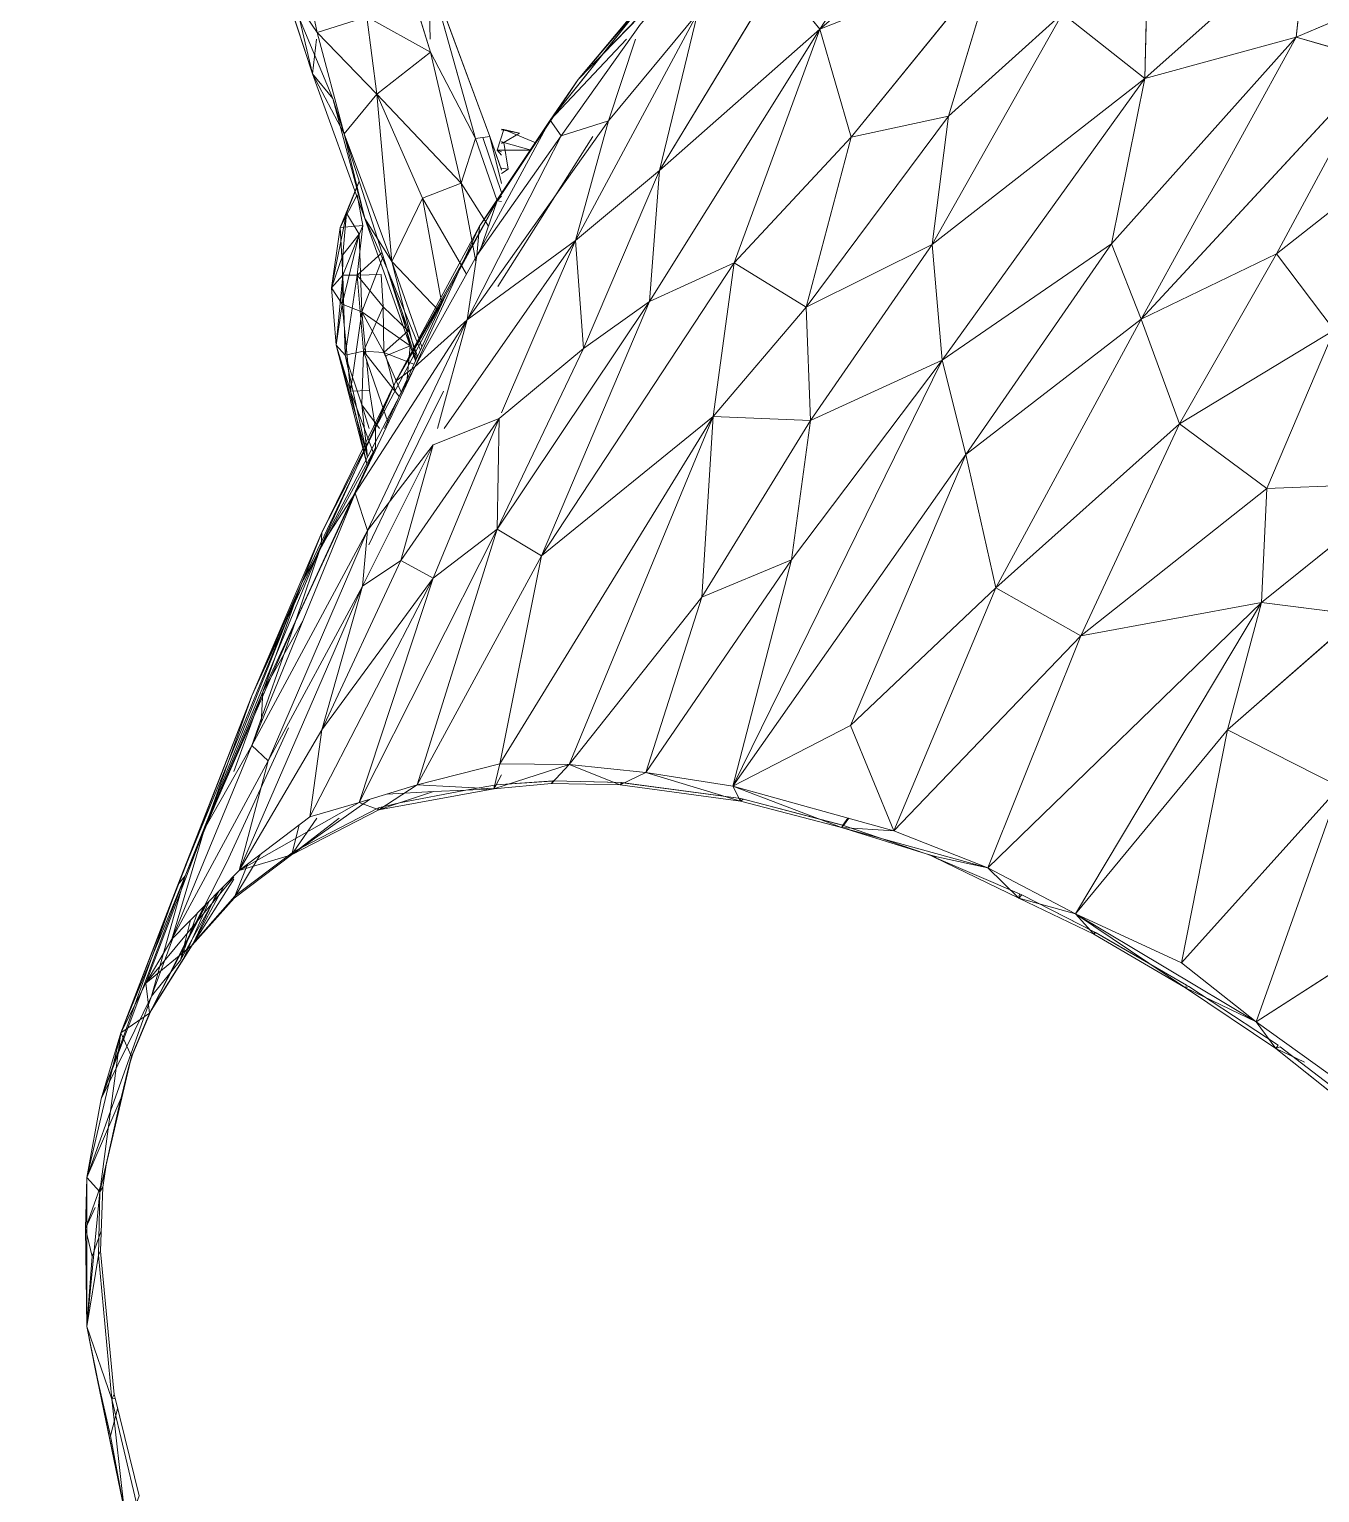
# Model space of a CAD drawing. Header units: inches. Extents: x -1767 to 184, y -1065 to 157.
# Drawn here: x -684.011 to -681.701, y -227.004 to -224.383 of the extents above; entities that cross this region are included whole.
import ezdxf

# ---------------------------------------------------------------- set-up
doc = ezdxf.new("R2010")
doc.units = ezdxf.units.IN
doc.header["$MEASUREMENT"] = 0
for name, color, linetype, lineweight in [('A-DETL-GENF', 92, 'Continuous', 9), ('E-LITE-EQPM', 33, 'Continuous', 9), ('G-IMPT', 8, 'Continuous', 9)]:
    doc.layers.add(name, color=color, linetype=linetype, lineweight=lineweight)

# ---------------------------------------------------------------- blocks, each defined once
blk = doc.blocks.new('flos_pendant16 - flos_pendant - 3D View - _3D__dwg_FLOS_AIM_Pendant_Lamps_dwg-2425-_3D_-5700993-FIRST FLOOR')
at = {"layer": 'G-IMPT'}
for p, q in [((54.0596, -19.652), (54.472, -19.0197)), ((53.7105, -19.0774), (53.0451, -19.8637)), ((54.67, -19.1269), (54.0596, -19.652)), ((56.1079, -19.2506), (55.426, -19.8582)), ((55.426, -19.8582), (55.4398, -19.2589)), ((56.0611, -19.685), (56.1079, -19.2506)), ((51.9482, -19.6658), (51.8767, -19.3276)), ((52.4238, -19.7483), (52.3028, -19.3551)), ((54.7992, -19.3579), (54.0596, -19.652)), ((54.7992, -19.3579), (54.1916, -20.1057)), ((54.6012, -20.0177), (54.7992, -19.3579)), ((56.8007, -19.3716), (56.0611, -19.685)), ((52.674, -20.1029), (52.4155, -19.4046)), ((52.6135, -20.1112), (52.4155, -19.4046)), ((52.4155, -19.4046), (52.4225, -19.6931)), ((53.408, -19.4294), (52.9269, -20.0342)), ((53.408, -19.4294), (53.0451, -19.8637)), ((53.386, -20.2459), (53.8809, -19.4294)), ((54.0596, -19.652), (53.8809, -19.4294)), ((51.9289, -19.839), (51.7997, -19.4458)), ((51.7997, -19.4458), (51.9482, -19.6658)), ((53.0451, -19.8637), (53.4053, -19.4898)), ((52.0141, -19.9435), (51.8739, -19.6081)), ((51.9289, -19.839), (51.8739, -19.6081)), ((52.1571, -19.5998), (51.9482, -19.6658)), ((52.1983, -19.9242), (52.1571, -19.5998)), ((52.4238, -19.7483), (52.1571, -19.5998)), ((52.4238, -19.7483), (52.1571, -19.5998)), ((53.0341, -20.5401), (53.5455, -19.5861)), ((53.0341, -20.5401), (53.5455, -19.5861)), ((53.5455, -19.5861), (53.1716, -20.037)), ((53.386, -20.2459), (53.5455, -19.5861)), ((53.386, -20.2459), (53.5455, -19.5861)), ((54.5325, -20.5566), (55.0796, -19.5861)), ((55.0796, -19.5861), (54.6012, -20.0177)), ((55.426, -19.8582), (55.0796, -19.5861)), ((52.1983, -19.9242), (51.9482, -19.6658)), ((52.0609, -20.0919), (51.9482, -19.6658)), ((53.3063, -19.6301), (52.9736, -20.1002)), ((53.3448, -20.7958), (54.0596, -19.652)), ((54.0596, -19.652), (53.386, -20.2459)), ((53.6995, -20.6336), (54.0596, -19.652)), ((54.1916, -20.1057), (54.0596, -19.652)), ((54.1916, -20.1057), (54.0596, -19.652)), ((51.9289, -19.839), (51.9451, -19.6931)), ((53.2471, -19.6931), (52.9269, -20.0342)), ((53.1716, -20.037), (53.2854, -19.6931)), ((53.2854, -19.6931), (53.1716, -20.037)), ((56.0611, -19.685), (55.2858, -20.5538)), ((55.4095, -20.87), (56.0611, -19.685)), ((56.0611, -19.685), (55.426, -19.8582)), ((56.413, -19.7868), (56.0611, -19.685)), ((52.1983, -19.9242), (52.4238, -19.7483)), ((52.553, -20.2981), (52.4238, -19.7483)), ((52.6135, -20.1112), (52.4238, -19.7483)), ((52.4238, -19.7483), (52.6135, -20.1112)), ((56.413, -19.7868), (55.4095, -20.87)), ((55.9786, -20.5951), (56.413, -19.7868)), ((55.9786, -20.5951), (56.413, -19.7868)), ((52.1489, -20.4466), (51.9289, -19.839)), ((52.0141, -19.9435), (51.9289, -19.839)), ((51.9289, -19.839), (52.0609, -20.0919)), ((53.0451, -19.8637), (52.7042, -20.3724)), ((53.0451, -19.8637), (52.9269, -20.0342)), ((55.426, -19.8582), (54.5325, -20.5566)), ((55.426, -19.8582), (54.5737, -21.0432)), ((55.2858, -20.5538), (55.426, -19.8582)), ((52.1983, -19.9242), (52.0609, -20.0919)), ((52.553, -20.2981), (52.1983, -19.9242)), ((52.3908, -20.3614), (52.1983, -19.9242)), ((52.2616, -20.6281), (52.1983, -19.9242)), ((52.1983, -19.9242), (52.3908, -20.3614)), ((52.2423, -20.6583), (52.0141, -19.9435)), ((52.1489, -20.4466), (52.0141, -19.9435)), ((55.9786, -20.5951), (56.8062, -19.9462)), ((56.8062, -19.9462), (55.9786, -20.5951)), ((53.1716, -20.037), (52.5778, -20.8727)), ((52.9269, -20.0342), (52.619, -20.6033)), ((52.9269, -20.0342), (52.63, -20.4796)), ((52.9269, -20.0342), (52.7042, -20.3724)), ((52.9736, -20.1002), (52.9269, -20.0342)), ((53.1716, -20.037), (52.9736, -20.1002)), ((53.0341, -20.5401), (53.1716, -20.037)), ((54.6012, -20.0177), (54.0019, -20.8205)), ((54.6012, -20.0177), (54.1916, -20.1057)), ((54.5325, -20.5566), (54.6012, -20.0177)), ((52.1489, -20.4466), (52.0609, -20.0919)), ((52.2616, -20.6281), (52.0609, -20.0919)), ((52.5778, -20.8727), (52.9736, -20.1002)), ((52.9736, -20.1002), (52.5778, -20.8727)), ((52.6135, -20.1112), (52.674, -20.1029)), ((52.9736, -20.1002), (52.619, -20.6033)), ((52.7229, -20.3374), (52.6437, -20.1071)), ((52.7229, -20.3374), (52.6437, -20.1071)), ((52.7229, -20.2424), (52.674, -20.1029)), ((52.7229, -20.2436), (52.674, -20.1029)), ((52.7229, -20.3005), (52.674, -20.1029)), ((52.674, -20.1029), (52.7229, -20.2436)), ((52.7042, -20.1607), (52.7317, -20.0727)), ((52.707, -20.7325), (53.1056, -20.1029)), ((52.7229, -20.0712), (52.7317, -20.0727)), ((52.7317, -20.0727), (52.7229, -20.073)), ((52.7229, -20.073), (52.7317, -20.0727)), ((52.7229, -20.0748), (52.7977, -20.0892)), ((52.7317, -20.0727), (52.7977, -20.0892)), ((52.8669, -20.1296), (52.7317, -20.0727)), ((52.7317, -20.1277), (52.7977, -20.0892)), ((54.1916, -20.1057), (53.6995, -20.6336)), ((54.1916, -20.1057), (53.6995, -20.6336)), ((54.0019, -20.8205), (54.1916, -20.1057)), ((52.553, -20.2981), (52.6135, -20.1112)), ((52.7044, -20.3724), (52.6135, -20.1112)), ((52.7229, -20.1809), (52.7042, -20.1607)), ((52.7229, -20.1667), (52.7042, -20.1607)), ((52.7042, -20.1607), (52.8461, -20.1607)), ((52.7317, -20.1277), (52.7229, -20.1232)), ((52.7317, -20.1277), (52.7229, -20.1258)), ((52.7229, -20.1258), (52.7317, -20.1277)), ((52.7317, -20.1277), (52.7229, -20.1316)), ((52.8468, -20.1596), (52.7317, -20.1277)), ((52.7317, -20.1277), (52.751, -20.2404)), ((52.125, -20.2907), (52.0444, -20.4851)), ((52.1252, -20.2913), (52.0719, -20.4246)), ((52.751, -20.2404), (52.7229, -20.2357)), ((52.751, -20.2404), (52.7229, -20.2579)), ((53.386, -20.2459), (53.0341, -20.5401)), ((53.386, -20.2459), (53.0671, -20.9937)), ((53.3448, -20.7958), (53.386, -20.2459)), ((53.386, -20.2459), (53.3448, -20.7958)), ((52.0444, -20.4851), (52.1159, -20.3476)), ((52.1406, -20.4768), (52.1159, -20.3476)), ((52.553, -20.2981), (52.3908, -20.3614)), ((52.6679, -20.4791), (52.553, -20.2981)), ((52.6152, -20.6284), (52.553, -20.2981)), ((52.7042, -20.3724), (52.7229, -20.3531)), ((52.3908, -20.3614), (52.2616, -20.6281)), ((52.7042, -20.3724), (52.2781, -21.1312)), ((52.4716, -20.8046), (52.3908, -20.3614)), ((52.5754, -20.6814), (52.3908, -20.3614)), ((52.7042, -20.3724), (52.487, -20.771)), ((52.63, -20.4796), (52.7042, -20.3724)), ((52.7042, -20.3724), (52.6319, -20.5849)), ((52.7042, -20.3724), (52.7229, -20.376)), ((52.0086, -20.738), (52.0719, -20.4246)), ((52.0444, -20.4851), (52.0719, -20.4246)), ((52.1406, -20.4768), (52.0444, -20.4851)), ((52.0719, -20.4246), (52.0554, -20.6006)), ((52.1406, -20.4768), (52.0554, -20.6858)), ((52.0719, -20.4246), (52.1241, -20.5126)), ((52.1406, -20.4768), (52.1159, -20.6858)), ((52.3613, -21.0448), (52.1489, -20.4466)), ((52.2423, -20.6583), (52.1489, -20.4466)), ((52.1489, -20.4466), (52.2616, -20.6281)), ((52.63, -20.4796), (52.2781, -21.1312)), ((52.2781, -21.1312), (52.63, -20.4796)), ((52.3578, -21.0707), (52.63, -20.4796)), ((52.619, -20.6033), (52.63, -20.4796)), ((52.0444, -20.4851), (52.0086, -20.738)), ((52.0444, -20.4851), (52.0554, -20.6858)), ((52.0526, -20.8068), (52.1241, -20.5126)), ((52.0554, -20.6006), (52.1241, -20.5126)), ((52.1351, -20.8397), (52.1241, -20.5126)), ((53.0341, -20.5401), (52.4822, -21.33)), ((53.0341, -20.5401), (52.5778, -20.8727)), ((53.0341, -20.5401), (52.7229, -21.2635)), ((52.7229, -21.2635), (53.0341, -20.5401)), ((53.0671, -20.9937), (53.0341, -20.5401)), ((53.0671, -20.9937), (53.0341, -20.5401)), ((52.0086, -20.738), (52.0554, -20.6006)), ((52.0554, -20.6006), (52.0526, -20.8068)), ((52.2208, -20.5908), (52.1159, -20.6858)), ((54.5325, -20.5566), (54.0019, -20.8205)), ((54.0019, -20.8205), (54.5325, -20.5566)), ((54.0211, -21.2961), (54.5325, -20.5566)), ((54.5737, -21.0432), (54.5325, -20.5566)), ((55.2858, -20.5538), (54.5737, -21.0432)), ((54.5737, -21.0432), (55.2858, -20.5538)), ((55.2858, -20.5538), (54.6727, -21.4391)), ((55.2858, -20.5538), (54.6727, -21.4391)), ((55.4095, -20.87), (55.2858, -20.5538)), ((55.4095, -20.87), (55.2858, -20.5538)), ((55.9786, -20.5951), (55.4095, -20.87)), ((55.4095, -20.87), (55.9786, -20.5951)), ((55.5717, -21.3099), (55.9786, -20.5951)), ((56.2206, -20.9167), (55.9786, -20.5951)), ((52.1351, -20.8397), (52.2259, -20.6069)), ((52.3696, -21.0267), (52.2423, -20.6583)), ((52.3818, -21.0002), (52.2423, -20.6583)), ((52.2423, -20.6583), (52.3631, -21.041)), ((52.2423, -20.6583), (52.3631, -21.041)), ((52.3878, -20.987), (52.2616, -20.6281)), ((52.366, -21.0345), (52.2616, -20.6281)), ((52.458, -20.8343), (52.2616, -20.6281)), ((52.2616, -20.6281), (52.3878, -20.987)), ((52.366, -21.0345), (52.2616, -20.6281)), ((52.3578, -21.0707), (52.619, -20.6033)), ((52.5778, -20.8727), (52.619, -20.6033)), ((53.6995, -20.6336), (52.8912, -21.8652)), ((53.6995, -20.6336), (53.3448, -20.7958)), ((53.6115, -21.2796), (53.6995, -20.6336)), ((54.0019, -20.8205), (53.6995, -20.6336)), ((52.0554, -20.6858), (52.0086, -20.738)), ((52.0554, -20.6858), (52.0279, -20.98)), ((52.1159, -20.6858), (52.0554, -20.6858)), ((52.0554, -20.6858), (52.0664, -21.0212)), ((52.1159, -20.6858), (52.0664, -21.0212)), ((52.1159, -20.6858), (52.2176, -20.683)), ((52.2258, -20.8178), (52.1159, -20.6858)), ((52.1159, -20.6858), (52.1434, -21.0047)), ((52.2258, -20.8178), (52.2176, -20.683)), ((52.0086, -20.738), (52.0279, -20.98)), ((52.0086, -20.738), (52.0526, -20.8068)), ((52.1928, -21.3264), (52.487, -20.771)), ((52.2303, -21.33), (52.487, -20.771)), ((52.487, -20.771), (52.2303, -21.33)), ((52.2781, -21.1312), (52.487, -20.771)), ((52.0279, -20.98), (52.0526, -20.8068)), ((52.0526, -20.8068), (52.0884, -21.1724)), ((52.0526, -20.8068), (52.1351, -20.8397)), ((52.0884, -21.1724), (52.1351, -20.8397)), ((52.1351, -20.8397), (52.3386, -20.9827)), ((52.1351, -20.8397), (52.2368, -21.024)), ((52.1351, -20.8397), (52.1528, -21.0168)), ((52.2258, -20.8178), (52.1434, -21.0047)), ((52.2258, -20.8178), (52.3303, -20.9195)), ((52.2258, -20.8178), (52.2286, -21.0102)), ((52.2258, -20.8178), (52.3303, -20.9195)), ((52.3068, -20.845), (52.3386, -20.9827)), ((53.3448, -20.7958), (52.7042, -21.7525)), ((52.8912, -21.8652), (53.3448, -20.7958)), ((53.3448, -20.7958), (53.0671, -20.9937)), ((54.0019, -20.8205), (53.6115, -21.2796)), ((54.0211, -21.2961), (54.0019, -20.8205)), ((54.0211, -21.2961), (54.0019, -20.8205)), ((52.5778, -20.8727), (52.1076, -21.6013)), ((52.5778, -20.8727), (52.1599, -21.758)), ((52.1599, -21.758), (52.5778, -20.8727)), ((52.5778, -20.8727), (52.3578, -21.0707)), ((52.4533, -21.33), (52.5778, -20.8727)), ((52.5778, -20.8727), (52.4533, -21.33)), ((55.4095, -20.87), (54.6727, -21.4391)), ((54.6727, -21.4391), (55.4095, -20.87)), ((54.7992, -22), (55.4095, -20.87)), ((55.5717, -21.3099), (55.4095, -20.87)), ((52.3303, -20.9195), (52.2286, -21.0102)), ((52.2286, -21.0102), (52.3303, -20.9195)), ((56.2206, -20.9167), (55.5717, -21.3099)), ((56.2206, -20.9167), (55.9374, -21.5821)), ((52.0279, -20.98), (52.1571, -21.4776)), ((52.0664, -21.0212), (52.0279, -20.98)), ((52.1599, -21.4501), (52.0279, -20.98)), ((52.0279, -20.98), (52.0884, -21.1724)), ((52.1434, -21.0047), (52.0664, -21.0212)), ((52.0664, -21.0212), (52.1351, -21.2301)), ((52.0664, -21.0212), (52.1599, -21.4501)), ((52.1434, -21.0047), (52.1351, -21.2301)), ((52.1434, -21.0047), (52.2286, -21.0102)), ((52.1434, -21.0047), (52.2466, -21.3066)), ((52.1434, -21.0047), (52.2921, -21.1956)), ((52.2286, -21.0102), (52.3003, -21.1776)), ((52.2286, -21.0102), (52.3544, -21.0597)), ((52.3386, -20.9827), (52.2368, -21.024)), ((52.2368, -21.024), (52.2778, -21.1773)), ((52.2778, -21.1773), (52.2368, -21.024)), ((52.3386, -20.9827), (52.3267, -21.1201)), ((53.0671, -20.9937), (52.7042, -21.7525)), ((52.7042, -21.7525), (53.0671, -20.9937)), ((53.0671, -20.9937), (52.7125, -21.2879)), ((52.3578, -21.0707), (51.9647, -21.8213)), ((52.1076, -21.6013), (52.3578, -21.0707)), ((52.155, -21.0388), (52.1681, -21.1697)), ((52.1681, -21.1697), (52.155, -21.0388)), ((52.3578, -21.0707), (52.2781, -21.1312)), ((53.694, -22.833), (54.5737, -21.0432)), ((54.5737, -21.0432), (53.9414, -21.8817)), ((54.5737, -21.0432), (54.0211, -21.2961)), ((54.6727, -21.4391), (54.5737, -21.0432)), ((54.6727, -21.4391), (54.5737, -21.0432)), ((51.9647, -21.8213), (52.2781, -21.1312)), ((52.2781, -21.1312), (51.9674, -21.7663)), ((52.2781, -21.1312), (52.1928, -21.3264)), ((52.0884, -21.1724), (52.1681, -21.1697)), ((52.0884, -21.1724), (52.1571, -21.4776)), ((52.0884, -21.1724), (52.1849, -21.4336)), ((52.1681, -21.1697), (52.1935, -21.33)), ((52.4788, -21.1724), (52.3193, -21.4968)), ((52.21, -21.33), (52.1351, -21.2301)), ((52.1351, -21.2301), (52.1599, -21.4501)), ((52.1351, -21.2301), (52.1668, -21.33)), ((53.6115, -21.2796), (52.7152, -22.7395)), ((53.6115, -21.2796), (52.8912, -21.8652)), ((53.6115, -21.2796), (53.0066, -22.7423)), ((53.6115, -21.2796), (53.5648, -22.0384)), ((54.0211, -21.2961), (53.6115, -21.2796)), ((51.8822, -21.9807), (52.1928, -21.3264)), ((51.9674, -21.7663), (52.1928, -21.3264)), ((52.1928, -21.3264), (52.1928, -21.4116)), ((52.7125, -21.2879), (52.3001, -21.8845)), ((52.3001, -21.8845), (52.7125, -21.2879)), ((52.7125, -21.2879), (52.4348, -21.9587)), ((52.7125, -21.2879), (52.4348, -21.3979)), ((52.4348, -21.9587), (52.7125, -21.2879)), ((52.7125, -21.2879), (52.4348, -21.3979)), ((52.7042, -21.7525), (52.7125, -21.2879)), ((54.0211, -21.2961), (53.5648, -22.0384)), ((53.5648, -22.0384), (54.0211, -21.2961)), ((54.0211, -21.2961), (53.9414, -21.8817)), ((54.0211, -21.2961), (53.9414, -21.8817)), ((55.5717, -21.3099), (54.7992, -22)), ((55.5717, -21.3099), (55.1566, -22.2007)), ((55.5717, -21.3099), (55.9374, -21.5821)), ((52.4348, -21.3979), (52.1379, -21.9917)), ((52.4348, -21.3979), (52.1379, -21.9917)), ((52.4348, -21.3979), (52.1599, -21.758)), ((52.4348, -21.3979), (52.1599, -21.758)), ((52.3001, -21.8845), (52.4348, -21.3979)), ((52.1928, -21.4116), (51.72, -22.4371)), ((51.8822, -21.9807), (52.1928, -21.4116)), ((53.694, -22.833), (54.6727, -21.4391)), ((54.1888, -22.5773), (54.6727, -21.4391)), ((54.7992, -22), (54.6727, -21.4391)), ((52.1654, -21.8185), (52.3193, -21.4968)), ((55.1566, -22.2007), (55.9374, -21.5821)), ((56.5423, -21.5573), (55.9154, -22.0604)), ((55.9374, -21.5821), (55.9154, -22.0604)), ((55.9374, -21.5821), (56.5423, -21.5573)), ((56.5423, -21.5573), (55.9374, -21.5821)), ((51.6732, -22.6625), (52.1076, -21.6013)), ((52.1076, -21.6013), (51.8574, -22.1402)), ((52.1076, -21.6013), (51.9647, -21.8213)), ((52.1599, -21.758), (52.1076, -21.6013)), ((52.1599, -21.758), (51.6732, -22.6625)), ((51.9674, -21.7663), (51.6732, -22.4536)), ((52.1599, -21.758), (51.742, -22.7258)), ((51.9674, -21.7663), (51.8822, -21.9807)), ((51.9647, -21.8213), (51.9674, -21.7663)), ((52.7042, -21.7525), (52.1241, -22.9017)), ((52.1379, -21.9917), (52.1599, -21.758)), ((52.1379, -21.9917), (52.1599, -21.758)), ((52.3688, -22.8275), (52.7042, -21.7525)), ((52.7042, -21.7525), (52.4348, -21.9587)), ((52.8912, -21.8652), (52.7042, -21.7525)), ((51.4753, -23.0117), (51.9647, -21.8213)), ((51.9647, -21.8213), (51.6732, -22.4536)), ((51.8574, -22.1402), (51.9647, -21.8213)), ((52.3001, -21.8845), (51.9674, -22.5966)), ((51.9674, -22.5966), (52.3001, -21.8845)), ((52.3001, -21.8845), (52.1379, -21.9917)), ((52.4348, -21.9587), (52.3001, -21.8845)), ((52.4348, -21.9587), (52.3001, -21.8845)), ((52.8912, -21.8652), (52.3688, -22.8275)), ((52.8912, -21.8652), (52.7152, -22.7395)), ((53.3283, -22.7753), (53.9414, -21.8817)), ((53.9414, -21.8817), (53.5648, -22.0384)), ((53.694, -22.833), (53.9414, -21.8817)), ((51.3626, -23.2481), (51.8822, -21.9807)), ((51.8822, -21.9807), (51.3928, -23.2097)), ((51.621, -23.1877), (52.1379, -21.9917)), ((51.6732, -22.4536), (51.8822, -21.9807)), ((51.8822, -21.9807), (51.72, -22.4371)), ((52.1379, -21.9917), (51.742, -22.7258)), ((52.4348, -21.9587), (51.9179, -22.9622)), ((52.4348, -21.9587), (51.9674, -22.5966)), ((51.9674, -22.5966), (52.4348, -21.9587)), ((51.9674, -22.5966), (52.1379, -21.9917)), ((52.1241, -22.9017), (52.4348, -21.9587)), ((54.1888, -22.5773), (54.7992, -22)), ((54.3703, -23.0199), (54.7992, -22)), ((55.1566, -22.2007), (54.7992, -22)), ((53.0066, -22.7423), (53.5648, -22.0384)), ((53.3283, -22.7753), (53.5648, -22.0384)), ((54.7662, -23.1767), (55.9154, -22.0604)), ((55.1346, -23.3691), (55.9154, -22.0604)), ((55.9154, -22.0604), (55.1346, -23.3691)), ((55.1566, -22.2007), (55.9154, -22.0604)), ((55.9154, -22.0604), (55.1566, -22.2007)), ((55.7724, -22.5966), (55.9154, -22.0604)), ((55.9154, -22.0604), (55.7724, -22.5966)), ((56.3251, -22.1127), (55.9154, -22.0604)), ((51.8574, -22.1402), (51.4753, -23.0117)), ((51.6732, -22.6625), (51.8574, -22.1402)), ((51.72, -22.4371), (51.888, -22.1378)), ((56.3251, -22.1127), (55.7724, -22.5966)), ((54.3703, -23.0199), (55.1566, -22.2007)), ((54.7662, -23.1767), (55.1566, -22.2007)), ((51.3928, -23.2097), (51.72, -22.4371)), ((51.72, -22.4371), (51.5984, -22.7719)), ((51.72, -22.4371), (51.7127, -22.5661)), ((51.1234, -23.8695), (51.6732, -22.4536)), ((51.6732, -22.4536), (51.3626, -23.2481)), ((51.4753, -23.0117), (51.6732, -22.4536)), ((51.5688, -23.1519), (51.8272, -22.5883)), ((51.9674, -22.5966), (51.621, -23.1877)), ((51.9179, -22.9622), (51.9674, -22.5966)), ((53.694, -22.833), (54.1888, -22.5773)), ((54.3703, -23.0199), (54.1888, -22.5773)), ((54.3703, -23.0199), (54.1888, -22.5773)), ((55.1346, -23.3691), (55.7724, -22.5966)), ((55.58, -23.5753), (55.7724, -22.5966)), ((55.7724, -22.5966), (55.58, -23.5753)), ((56.2453, -22.8357), (55.7724, -22.5966)), ((55.7724, -22.5966), (56.2453, -22.8357)), ((51.6732, -22.6625), (51.3378, -23.4763)), ((51.6732, -22.6625), (51.4753, -23.0117)), ((51.742, -22.7258), (51.6732, -22.6625)), ((51.742, -22.7258), (51.3378, -23.4763)), ((51.621, -23.1877), (51.742, -22.7258)), ((52.7152, -22.7395), (52.3688, -22.8275)), ((52.7152, -22.7395), (52.6905, -22.844)), ((53.0066, -22.7423), (52.6905, -22.844)), ((52.7152, -22.7395), (53.0066, -22.7423)), ((53.0066, -22.7423), (52.9324, -22.822)), ((53.3283, -22.7753), (53.0066, -22.7423)), ((53.2211, -22.8275), (53.0066, -22.7423)), ((53.3283, -22.7753), (53.0066, -22.7423)), ((52.7229, -22.7856), (52.7001, -22.8266)), ((52.9398, -22.8111), (52.7001, -22.8266)), ((52.9398, -22.8111), (52.7001, -22.8266)), ((52.9324, -22.822), (52.9398, -22.8111)), ((52.9398, -22.8111), (52.9324, -22.822)), ((53.2267, -22.8179), (52.9398, -22.8111)), ((53.2267, -22.8179), (52.9398, -22.8111)), ((53.3283, -22.7753), (53.2211, -22.8275)), ((53.727, -22.8962), (53.3283, -22.7753)), ((53.694, -22.833), (53.3283, -22.7753)), ((53.694, -22.833), (53.3283, -22.7753)), ((52.3688, -22.8275), (52.1241, -22.9017)), ((52.3688, -22.8275), (52.2066, -22.932)), ((52.2066, -22.932), (52.6905, -22.844)), ((52.4375, -22.855), (52.2415, -22.8661)), ((52.2415, -22.8661), (52.4375, -22.855)), ((52.5723, -22.8491), (52.2943, -22.9027)), ((52.5723, -22.8491), (52.2943, -22.9027)), ((52.4375, -22.855), (52.2943, -22.9027)), ((52.3688, -22.8275), (52.6905, -22.844)), ((52.5723, -22.8491), (52.4375, -22.855)), ((52.6928, -22.828), (52.5723, -22.8491)), ((52.6928, -22.828), (52.5723, -22.8491)), ((52.6905, -22.844), (52.5723, -22.8491)), ((52.6905, -22.844), (52.9324, -22.822)), ((52.6905, -22.844), (52.7001, -22.8266)), ((52.6905, -22.844), (52.6928, -22.828)), ((52.7001, -22.8266), (52.6928, -22.828)), ((53.2211, -22.8275), (52.9324, -22.822)), ((53.2211, -22.8275), (53.2267, -22.8179)), ((53.2267, -22.8179), (53.2211, -22.8275)), ((53.727, -22.8962), (53.2211, -22.8275)), ((53.7287, -22.8851), (53.2267, -22.8179)), ((53.7287, -22.8851), (53.2267, -22.8179)), ((54.1504, -23.0062), (53.694, -22.833)), ((53.727, -22.8962), (53.694, -22.833)), ((53.694, -22.833), (54.3703, -23.0199)), ((54.3703, -23.0199), (53.694, -22.833)), ((55.58, -23.5753), (56.2453, -22.8357)), ((55.8934, -23.8227), (56.2453, -22.8357)), ((52.1241, -22.9017), (51.621, -23.1877)), ((51.8409, -23.1217), (52.2066, -22.932)), ((52.168, -22.8884), (51.8837, -23.0912)), ((51.8837, -23.0912), (52.2053, -22.9246)), ((51.8837, -23.0912), (52.2053, -22.9246)), ((52.1241, -22.9017), (51.9179, -22.9622)), ((52.1241, -22.9017), (52.2066, -22.932)), ((52.2943, -22.9027), (52.2053, -22.9246)), ((52.2943, -22.9027), (52.2053, -22.9246)), ((52.2066, -22.932), (52.2053, -22.9246)), ((52.2066, -22.932), (52.2053, -22.9246)), ((52.2066, -22.932), (52.2943, -22.9027)), ((53.727, -22.8962), (53.7287, -22.8851)), ((53.727, -22.8962), (53.7386, -22.8871)), ((53.727, -22.8962), (53.7386, -22.8871)), ((54.1504, -23.0062), (53.727, -22.8962)), ((53.7386, -22.8871), (53.7287, -22.8851)), ((54.1599, -22.9976), (53.7386, -22.8871)), ((54.1599, -22.9976), (53.7386, -22.8871)), ((51.9179, -22.9622), (51.621, -23.1877)), ((52.0403, -22.9668), (51.8409, -23.1217)), ((51.8718, -22.9972), (51.8432, -23.1125)), ((51.8432, -23.1125), (51.8718, -22.9972)), ((51.9461, -22.9668), (51.8503, -23.1079)), ((54.1504, -23.0062), (54.1599, -22.9976)), ((54.1813, -22.9668), (54.1599, -22.9976)), ((54.5062, -23.1179), (54.1599, -22.9976)), ((54.5062, -23.1179), (54.1599, -22.9976)), ((54.5062, -23.1179), (54.1599, -22.9976)), ((51.4753, -23.0117), (51.1234, -23.8695)), ((51.4753, -23.0117), (51.2278, -23.6605)), ((51.3378, -23.4763), (51.4753, -23.0117)), ((51.3378, -23.4763), (51.4753, -23.0117)), ((54.1504, -23.0062), (54.5062, -23.1179)), ((54.7662, -23.1767), (54.1504, -23.0062)), ((54.1504, -23.0062), (54.3703, -23.0199)), ((54.7662, -23.1767), (54.3703, -23.0199)), ((51.8409, -23.1217), (51.599, -23.3031)), ((51.8432, -23.1125), (51.6062, -23.2911)), ((51.8432, -23.1125), (51.6062, -23.2911)), ((51.7082, -23.1215), (51.6062, -23.2911)), ((51.621, -23.1877), (51.8409, -23.1217)), ((51.621, -23.1877), (51.8409, -23.1217)), ((51.8409, -23.1217), (51.8837, -23.0912)), ((51.8409, -23.1217), (51.8432, -23.1125)), ((51.8503, -23.1079), (51.8432, -23.1125)), ((51.8503, -23.1079), (51.8837, -23.0912)), ((54.5509, -23.1296), (54.5062, -23.1179)), ((54.5062, -23.1179), (54.527, -23.1244)), ((54.5407, -23.1311), (54.527, -23.1244)), ((51.2501, -23.7758), (51.5688, -23.1519)), ((51.6548, -23.162), (51.6023, -23.2949)), ((54.5407, -23.1311), (54.5509, -23.1296)), ((54.5407, -23.1311), (54.8991, -23.2859)), ((54.5407, -23.1311), (54.8954, -23.3031)), ((54.5407, -23.1311), (54.8991, -23.2859)), ((54.7662, -23.1767), (54.5509, -23.1296)), ((54.7662, -23.1767), (54.8954, -23.3031)), ((54.7662, -23.1767), (55.1346, -23.3691)), ((51.3928, -23.2097), (51.0409, -24.1472)), ((51.5984, -23.2149), (51.2278, -23.6605)), ((51.3928, -23.2097), (51.2526, -23.7155)), ((51.621, -23.1877), (51.3378, -23.4763)), ((51.621, -23.1877), (51.3378, -23.4763)), ((51.3626, -23.2481), (51.3928, -23.2097)), ((51.5984, -23.2235), (51.423, -23.5011)), ((51.3626, -23.2481), (51.0409, -24.1472)), ((51.1234, -23.8695), (51.3626, -23.2481)), ((51.5351, -23.2752), (51.3736, -23.5643)), ((51.3736, -23.5643), (51.5351, -23.2752)), ((51.599, -23.3031), (51.423, -23.5011)), ((51.5246, -23.2859), (51.4265, -23.4938)), ((51.4266, -23.4938), (51.5541, -23.2558)), ((51.5546, -23.2553), (51.4269, -23.4938)), ((51.5251, -23.2854), (51.4269, -23.4938)), ((51.6023, -23.2949), (51.4269, -23.4938)), ((51.6023, -23.2949), (51.4269, -23.4938)), ((51.599, -23.3031), (51.6062, -23.2911)), ((51.599, -23.3031), (51.6023, -23.2949)), ((51.6062, -23.2911), (51.6023, -23.2949)), ((54.8954, -23.3031), (54.8991, -23.2859)), ((54.8954, -23.3031), (54.9088, -23.2902)), ((54.8954, -23.3031), (55.2116, -23.4543)), ((54.8954, -23.3031), (55.1346, -23.3691)), ((54.9088, -23.2902), (54.8991, -23.2859)), ((55.2178, -23.4473), (54.9088, -23.2902)), ((55.2178, -23.4473), (54.9088, -23.2902)), ((55.8934, -23.8227), (56.7842, -23.2509)), ((51.4847, -23.3266), (51.2522, -23.772)), ((51.3736, -23.5643), (51.4443, -23.3678)), ((51.3845, -23.5613), (51.4948, -23.3163)), ((51.3845, -23.5613), (51.4948, -23.3163)), ((55.2116, -23.4543), (55.1346, -23.3691)), ((55.1346, -23.3691), (55.5965, -23.6798)), ((55.1346, -23.3691), (55.8934, -23.8227)), ((55.1346, -23.3691), (55.58, -23.5753)), ((55.58, -23.5753), (55.1346, -23.3691)), ((55.1346, -23.3691), (55.8934, -23.8227)), ((51.4161, -23.3965), (51.3736, -23.5643)), ((51.3378, -23.4763), (51.2278, -23.6605)), ((51.3405, -23.4763), (51.2526, -23.7155)), ((55.2131, -23.4449), (55.2116, -23.4543)), ((55.2116, -23.4543), (55.2178, -23.4473)), ((55.2116, -23.4543), (55.5965, -23.6798)), ((55.6006, -23.6685), (55.2178, -23.4473)), ((55.6006, -23.6685), (55.2178, -23.4473)), ((51.2278, -23.6605), (51.423, -23.5011)), ((51.423, -23.5011), (51.2443, -23.787)), ((51.4269, -23.4938), (51.2522, -23.772)), ((51.4269, -23.4938), (51.2522, -23.772)), ((51.423, -23.5011), (51.4269, -23.4938)), ((51.2526, -23.7155), (51.3736, -23.5643)), ((51.2526, -23.7155), (51.3736, -23.5643)), ((55.8934, -23.8227), (55.58, -23.5753)), ((51.2278, -23.6605), (51.1234, -23.8695)), ((51.2278, -23.6605), (51.2443, -23.787)), ((55.5965, -23.6798), (55.6006, -23.6685)), ((55.5965, -23.6798), (55.6107, -23.6749)), ((55.6107, -23.6749), (55.6006, -23.6685)), ((55.9849, -23.9217), (55.6107, -23.6749)), ((55.9849, -23.9217), (55.6107, -23.6749)), ((51.2526, -23.7155), (50.9804, -24.4771)), ((51.0409, -24.1472), (51.2526, -23.7155)), ((55.5965, -23.6798), (55.9759, -23.9355)), ((55.5965, -23.6798), (55.8934, -23.8227)), ((51.1234, -23.8695), (51.2443, -23.787)), ((51.2443, -23.787), (51.1674, -23.9685)), ((51.2478, -23.7817), (51.173, -23.958)), ((51.2478, -23.7817), (51.173, -23.958)), ((51.2443, -23.787), (51.2522, -23.772)), ((51.2443, -23.787), (51.2478, -23.7817)), ((51.2501, -23.7758), (51.2478, -23.7817)), ((51.2501, -23.7758), (51.2522, -23.772)), ((55.8934, -23.8227), (55.9759, -23.9355)), ((55.8934, -23.8227), (56.1958, -24.0399)), ((51.1234, -23.8695), (50.9804, -24.4771)), ((51.1234, -23.8695), (51.0354, -24.5376)), ((51.1234, -23.8695), (51.0409, -24.1472)), ((51.1234, -23.8695), (51.1674, -23.9685)), ((55.9759, -23.9355), (55.9849, -23.9217)), ((55.9849, -23.9217), (55.9759, -23.9355)), ((51.1674, -23.9685), (51.0354, -24.5376)), ((51.173, -23.958), (51.1559, -24.0155)), ((51.1674, -23.9685), (51.1559, -24.0155)), ((51.1674, -23.9685), (51.173, -23.958)), ((55.9759, -23.9355), (55.9943, -23.9285)), ((55.9759, -23.9355), (55.9943, -23.9285)), ((55.9759, -23.9355), (56.5038, -24.3561)), ((55.9759, -23.9355), (56.0967, -23.9928)), ((56.5155, -24.3284), (55.9943, -23.9285)), ((56.5155, -24.3284), (55.9943, -23.9285)), ((56.5155, -24.3284), (55.9943, -23.9285)), ((51.1559, -24.0155), (51.0628, -24.4154)), ((51.1559, -24.0155), (51.0628, -24.4154)), ((51.1559, -24.0155), (51.1124, -24.1939)), ((50.9804, -24.4771), (51.1284, -24.1334)), ((51.0409, -24.1472), (50.9804, -24.4771)), ((51.1124, -24.1939), (51.0628, -24.4154)), ((51.0354, -24.5376), (51.0628, -24.4154)), ((51.0628, -24.4154), (51.0474, -24.5177)), ((51.0628, -24.4154), (51.0474, -24.5177)), ((50.9749, -24.6915), (51.0555, -24.4635)), ((50.9749, -24.6915), (50.9804, -24.4771)), ((50.9804, -25.1039), (50.9804, -24.4771)), ((50.9804, -24.4771), (51.0354, -24.5376)), ((50.9804, -25.1039), (51.0354, -24.5376)), ((51.0354, -24.5376), (51.0299, -24.8042)), ((51.0354, -24.5376), (51.0474, -24.5177)), ((51.0381, -24.7856), (51.0474, -24.5177)), ((51.0381, -24.7856), (51.0474, -24.5177)), ((51.0157, -24.6035), (50.9749, -24.6915)), ((50.9749, -24.6915), (50.9804, -25.1039)), ((50.9749, -24.6915), (51.0024, -24.8097)), ((51.041, -24.7019), (51.0024, -24.8097)), ((50.9804, -25.1039), (51.0299, -24.8042)), ((51.0024, -24.8097), (50.9804, -25.1039)), ((51.0024, -24.8097), (50.9804, -25.1039)), ((51.0299, -24.8042), (51.0381, -24.7856)), ((51.0849, -25.4091), (51.0299, -24.8042)), ((51.0381, -24.7856), (51.0389, -24.8025)), ((51.092, -25.3618), (51.0389, -24.8025)), ((51.092, -25.3618), (51.0389, -24.8025)), ((50.9804, -25.1039), (51.0161, -25.2881)), ((50.9804, -25.1039), (51.1371, -25.871)), ((50.9804, -25.1039), (51.0849, -25.4091)), ((51.0161, -25.2881), (51.1371, -25.871)), ((51.0161, -25.2881), (51.0794, -25.5631)), ((51.0161, -25.2881), (51.1371, -25.871)), ((51.0951, -25.3878), (51.092, -25.3618)), ((51.0951, -25.3878), (51.0989, -25.4049)), ((51.1098, -25.4492), (51.0794, -25.5631)), ((51.0794, -25.5631), (51.1098, -25.4492)), ((51.0849, -25.4091), (51.0989, -25.4049)), ((51.1371, -25.871), (51.0849, -25.4091)), ((51.1893, -25.8462), (51.0849, -25.4091)), ((51.0989, -25.4049), (51.1999, -25.8147)), ((51.0989, -25.4049), (51.1999, -25.8147)), ((51.1371, -25.871), (51.0794, -25.5631))]:
    blk.add_line(p, q, dxfattribs=at)
at = {"layer": 'G-IMPT', "flags": 128}
for points in [[(54.5855, -18.3383), (54.2493, -18.5853), (53.7105, -19.0774), (53.0451, -19.8637), (53.408, -19.4294), (52.9269, -20.0342), (53.2471, -19.6931)], [(52.1571, -19.5998), (51.9482, -19.6658), (52.0609, -20.0919), (51.9289, -19.839), (51.8739, -19.6081), (51.665, -19.0967), (51.6842, -19.1269), (51.7145, -19.0225), (51.8767, -19.3276)], [(52.1461, -19.4101), (52.3028, -19.3551), (52.2011, -19.0335), (52.0856, -19.1352), (51.9564, -19.2232), (51.8767, -19.3276), (51.9482, -19.6658), (51.7997, -19.4458), (51.9289, -19.839), (51.9451, -19.6931)], [(53.3448, -20.7958), (54.0596, -19.652), (54.472, -19.0197)], [(52.3613, -21.0448), (52.1489, -20.4466), (52.2423, -20.6583), (52.0141, -19.9435), (51.8739, -19.6081), (51.7997, -19.4458), (51.6842, -19.1269), (51.8767, -19.3276), (52.1571, -19.5998), (52.1461, -19.4101), (52.0856, -19.1352), (52.3028, -19.3551), (52.4155, -19.4046), (52.4225, -19.6931)], [(53.0451, -19.8637), (52.7042, -20.3724), (52.9269, -20.0342), (52.9736, -20.1002), (53.3063, -19.6301), (53.7242, -19.1682), (53.8475, -19.2012)], [(55.4398, -19.2589), (54.7992, -19.3579), (54.1916, -20.1057)], [(55.426, -19.8582), (56.1079, -19.2506), (55.4398, -19.2589), (55.426, -19.8582), (54.5737, -21.0432)], [(56.8007, -19.3716), (56.1079, -19.2506), (56.0611, -19.685), (56.8007, -19.3716)], [(52.1983, -19.9242), (52.1571, -19.5998), (52.3028, -19.3551), (52.4238, -19.7483)], [(55.0796, -19.5861), (54.7992, -19.3579), (54.6012, -20.0177)], [(54.7992, -22), (55.4095, -20.87), (56.413, -19.7868), (56.8007, -19.3716)], [(52.4155, -19.4046), (52.674, -20.1029), (52.7229, -20.3005)], [(52.7044, -20.3724), (52.6135, -20.1112), (52.4155, -19.4046)], [(54.0596, -19.652), (53.8809, -19.4294), (53.386, -20.2459)], [(52.619, -20.6033), (52.9269, -20.0342), (53.0451, -19.8637), (53.4053, -19.4898), (53.3327, -19.6009)], [(53.0341, -20.5401), (53.1716, -20.037), (53.5455, -19.5861), (53.8475, -19.445)], [(54.0019, -20.8205), (54.6012, -20.0177), (55.0796, -19.5861)], [(55.426, -19.8582), (55.0796, -19.5861), (54.5325, -20.5566), (54.0211, -21.2961)], [(51.9482, -19.6658), (52.1983, -19.9242), (52.4238, -19.7483)], [(53.6995, -20.6336), (54.0596, -19.652), (53.386, -20.2459)], [(56.2206, -20.9167), (55.9786, -20.5951), (55.5717, -21.3099), (55.4095, -20.87), (56.0611, -19.685), (56.413, -19.7868)], [(52.4238, -19.7483), (52.553, -20.2981), (52.1983, -19.9242)], [(52.2616, -20.6281), (52.1489, -20.4466), (52.0141, -19.9435), (51.9289, -19.839), (52.1489, -20.4466), (52.0609, -20.0919)], [(54.6012, -20.0177), (54.5325, -20.5566), (55.426, -19.8582)], [(52.1983, -19.9242), (52.2616, -20.6281), (52.0609, -20.0919), (52.1983, -19.9242)], [(51.3626, -23.2481), (51.3928, -23.2097), (51.8822, -21.9807), (52.1928, -21.3264), (52.2781, -21.1312), (52.487, -20.771), (52.7042, -20.3724), (52.63, -20.4796), (52.9269, -20.0342)], [(52.5778, -20.8727), (53.1716, -20.037), (52.9736, -20.1002)], [(54.0019, -20.8205), (54.1916, -20.1057), (54.6012, -20.0177)], [(52.9736, -20.1002), (52.619, -20.6033), (52.5778, -20.8727), (52.3578, -21.0707), (52.619, -20.6033)], [(52.6152, -20.6284), (52.553, -20.2981), (52.6135, -20.1112), (52.674, -20.1029)], [(52.8669, -20.1296), (52.7317, -20.0727), (52.7042, -20.1607), (52.7229, -20.1809)], [(52.7229, -20.0712), (52.7317, -20.0727), (52.7977, -20.0892)], [(52.7229, -20.0748), (52.7977, -20.0892), (52.7317, -20.1277)], [(52.8461, -20.1607), (52.7042, -20.1607), (52.7229, -20.1667)], [(52.7229, -20.1316), (52.7317, -20.1277), (52.7229, -20.1232)], [(52.751, -20.2404), (52.7317, -20.1277), (52.8468, -20.1596)], [(52.0279, -20.98), (52.0554, -20.6858), (52.1406, -20.4768), (52.0444, -20.4851), (52.125, -20.2907)], [(52.1159, -20.3476), (52.0444, -20.4851), (52.0719, -20.4246), (52.1252, -20.2913)], [(53.0341, -20.5401), (53.386, -20.2459), (53.0671, -20.9937), (53.3448, -20.7958), (52.7042, -21.7525), (52.8912, -21.8652)], [(52.7229, -20.2579), (52.751, -20.2404), (52.7229, -20.2357)], [(52.3578, -21.0707), (52.2781, -21.1312), (51.9674, -21.7663), (51.9647, -21.8213), (52.2781, -21.1312), (52.7042, -20.3724), (52.7229, -20.3531)], [(52.1159, -20.3476), (52.1406, -20.4768), (52.1159, -20.6858), (52.0554, -20.6858), (52.0664, -21.0212), (52.0279, -20.98), (52.0884, -21.1724), (52.1681, -21.1697), (52.1935, -21.33)], [(52.6679, -20.4791), (52.553, -20.2981), (52.3908, -20.3614), (52.5754, -20.6814)], [(52.458, -20.8343), (52.2616, -20.6281), (52.3908, -20.3614), (52.4716, -20.8046)], [(52.7229, -20.376), (52.7042, -20.3724), (52.6319, -20.5849)], [(52.1351, -20.8397), (52.1241, -20.5126), (52.0526, -20.8068), (52.0086, -20.738), (52.0444, -20.4851), (52.0554, -20.6858), (52.0086, -20.738), (52.0719, -20.4246)], [(52.1528, -21.0168), (52.1351, -20.8397), (52.0526, -20.8068), (52.0554, -20.6006), (52.0719, -20.4246), (52.1241, -20.5126)], [(52.619, -20.6033), (52.63, -20.4796), (52.3578, -21.0707), (52.1076, -21.6013)], [(52.1241, -20.5126), (52.0554, -20.6006), (52.0086, -20.738), (52.0279, -20.98), (52.1571, -21.4776)], [(52.4822, -21.33), (53.0341, -20.5401), (52.5778, -20.8727)], [(52.1159, -20.6858), (52.0664, -21.0212), (52.1434, -21.0047), (52.1159, -20.6858), (52.2258, -20.8178), (52.2176, -20.683), (52.1159, -20.6858), (52.2208, -20.5908)], [(54.5325, -20.5566), (54.5737, -21.0432), (54.0211, -21.2961)], [(52.1599, -21.4501), (52.0279, -20.98), (52.0526, -20.8068), (52.0884, -21.1724), (52.1351, -20.8397), (52.2259, -20.6069)], [(52.3696, -21.0267), (52.2423, -20.6583), (52.3818, -21.0002)], [(52.7152, -22.7395), (52.8912, -21.8652), (53.6115, -21.2796), (53.6995, -20.6336)], [(53.6995, -20.6336), (53.3448, -20.7958), (52.8912, -21.8652), (53.6995, -20.6336), (54.0019, -20.8205)], [(52.487, -20.771), (52.1928, -21.3264), (52.1928, -21.4116)], [(52.1668, -21.33), (52.1351, -21.2301), (52.1434, -21.0047), (52.2258, -20.8178)], [(52.3267, -21.1201), (52.3386, -20.9827), (52.2368, -21.024), (52.1351, -20.8397), (52.3386, -20.9827), (52.3068, -20.845)], [(52.1434, -21.0047), (52.2286, -21.0102), (52.2258, -20.8178)], [(54.0211, -21.2961), (53.6115, -21.2796), (54.0019, -20.8205)], [(52.5778, -20.8727), (52.1076, -21.6013), (52.1599, -21.758)], [(55.9374, -21.5821), (56.2206, -20.9167), (55.5717, -21.3099), (54.7992, -22)], [(52.21, -21.33), (52.1351, -21.2301), (52.1599, -21.4501), (52.0664, -21.0212), (52.1351, -21.2301)], [(52.2466, -21.3066), (52.1434, -21.0047), (52.2921, -21.1956)], [(52.3544, -21.0597), (52.2286, -21.0102), (52.3003, -21.1776)], [(53.0671, -20.9937), (52.7125, -21.2879), (52.7042, -21.7525)], [(52.1076, -21.6013), (51.8574, -22.1402), (51.4753, -23.0117), (51.9647, -21.8213), (52.3578, -21.0707)], [(54.5737, -21.0432), (53.694, -22.833), (53.9414, -21.8817), (53.3283, -22.7753)], [(54.5737, -21.0432), (53.9414, -21.8817), (53.5648, -22.0384)], [(52.1849, -21.4336), (52.0884, -21.1724), (52.1571, -21.4776)], [(53.0066, -22.7423), (52.6905, -22.844), (52.7152, -22.7395), (53.6115, -21.2796)], [(53.5648, -22.0384), (53.6115, -21.2796), (53.0066, -22.7423)], [(52.1928, -21.3264), (51.9674, -21.7663), (51.6732, -22.4536), (51.4753, -23.0117), (51.2278, -23.6605), (51.5984, -23.2149)], [(55.1566, -22.2007), (55.9374, -21.5821), (55.5717, -21.3099), (55.1566, -22.2007), (54.7662, -23.1767), (55.9154, -22.0604)], [(52.1379, -21.9917), (52.3001, -21.8845), (52.4348, -21.3979)], [(52.1928, -21.4116), (51.8822, -21.9807), (51.3626, -23.2481), (51.0409, -24.1472), (51.3928, -23.2097), (51.2526, -23.7155), (51.3405, -23.4763)], [(51.3928, -23.2097), (51.72, -22.4371), (52.1928, -21.4116)], [(54.1888, -22.5773), (54.7992, -22), (54.6727, -21.4391)], [(56.5423, -21.5573), (55.9154, -22.0604), (55.9374, -21.5821)], [(52.1076, -21.6013), (51.9647, -21.8213), (51.8574, -22.1402), (51.6732, -22.6625), (52.1076, -21.6013)], [(51.6732, -22.6625), (51.4753, -23.0117), (51.1234, -23.8695), (51.6732, -22.4536), (51.8822, -21.9807), (51.9674, -21.7663)], [(51.742, -22.7258), (51.621, -23.1877), (51.9674, -22.5966), (51.9179, -22.9622), (52.4348, -21.9587), (52.7042, -21.7525)], [(52.1599, -21.758), (51.6732, -22.6625), (51.742, -22.7258)], [(52.1599, -21.758), (51.742, -22.7258), (52.1379, -21.9917)], [(52.8912, -21.8652), (52.3688, -22.8275), (52.7042, -21.7525), (52.1241, -22.9017), (52.4348, -21.9587)], [(51.1674, -23.9685), (51.1234, -23.8695), (51.3626, -23.2481), (51.6732, -22.4536), (51.9647, -21.8213)], [(51.621, -23.1877), (52.1379, -21.9917), (51.9674, -22.5966)], [(51.8822, -21.9807), (51.72, -22.4371), (51.7127, -22.5661)], [(54.7992, -22), (55.1566, -22.2007), (54.3703, -23.0199), (54.7992, -22)], [(52.9398, -22.8111), (52.9324, -22.822), (53.0066, -22.7423), (53.5648, -22.0384)], [(53.5648, -22.0384), (53.3283, -22.7753), (53.2211, -22.8275), (53.2308, -22.8184)], [(54.1599, -22.9976), (54.1504, -23.0062), (54.7662, -23.1767), (54.8954, -23.3031), (55.1346, -23.3691), (55.7724, -22.5966), (56.3251, -22.1127), (55.9154, -22.0604)], [(51.888, -22.1378), (51.72, -22.4371), (51.5984, -22.7719)], [(55.8934, -23.8227), (56.2453, -22.8357), (56.3251, -22.1127), (56.9684, -22.2914)], [(55.58, -23.5753), (56.2453, -22.8357), (56.9684, -22.2914)], [(51.742, -22.7258), (51.3378, -23.4763), (51.6732, -22.6625)], [(53.0066, -22.7423), (52.7152, -22.7395), (52.3688, -22.8275), (52.1241, -22.9017)], [(53.2267, -22.8179), (53.2211, -22.8275), (53.0066, -22.7423)], [(53.7336, -22.8858), (53.7287, -22.8851), (53.2308, -22.8184), (53.2267, -22.8179), (53.2246, -22.8178), (52.9398, -22.8111), (52.9357, -22.8113), (52.7001, -22.8266), (52.6928, -22.828), (52.5723, -22.8491), (52.2943, -22.9027), (52.2053, -22.9246), (51.8837, -23.0912), (51.8503, -23.1079), (51.8432, -23.1125), (51.6062, -23.2911), (51.6023, -23.2949), (51.4269, -23.4938), (51.4257, -23.4955), (51.2522, -23.772), (51.2501, -23.7758), (51.2478, -23.7817), (51.173, -23.958), (51.1559, -24.0155), (51.0628, -24.4154), (51.0474, -24.5177), (51.0381, -24.7856), (51.0389, -24.8025), (51.092, -25.3618), (51.0951, -25.3878), (51.0989, -25.4049), (51.1999, -25.8147)], [(52.7229, -22.7856), (52.7001, -22.8266), (52.6905, -22.844), (52.6928, -22.828)], [(53.3283, -22.7753), (53.727, -22.8962), (53.694, -22.833), (54.1504, -23.0062), (54.3703, -23.0199)], [(51.0951, -25.3878), (51.0849, -25.4091), (51.0299, -24.8042), (51.0354, -24.5376), (51.1674, -23.9685), (51.2443, -23.787), (51.423, -23.5011), (51.599, -23.3031), (51.8409, -23.1217), (52.2066, -22.932), (52.6905, -22.844), (52.9324, -22.822), (53.2211, -22.8275), (53.727, -22.8962), (54.1504, -23.0062), (54.5062, -23.1179), (54.527, -23.1244), (54.5407, -23.1311), (54.8954, -23.3031), (55.2116, -23.4543), (55.5965, -23.6798), (55.9759, -23.9355), (56.5038, -24.3561)], [(52.4375, -22.855), (52.5723, -22.8491), (52.6905, -22.844), (52.3688, -22.8275), (52.2066, -22.932), (52.1241, -22.9017)], [(52.4375, -22.855), (52.2943, -22.9027), (52.2066, -22.932)], [(52.1241, -22.9017), (51.9179, -22.9622), (51.621, -23.1877), (52.1241, -22.9017)], [(52.168, -22.8884), (51.8837, -23.0912), (51.8409, -23.1217), (51.8432, -23.1125)], [(54.1571, -22.9966), (53.7336, -22.8858), (53.7386, -22.8871)], [(52.0403, -22.9668), (51.8409, -23.1217), (51.8503, -23.1079), (51.9461, -22.9668)], [(54.1779, -22.9668), (54.1571, -22.9966), (54.1504, -23.0062)], [(55.1346, -23.3691), (54.7662, -23.1767), (54.3703, -23.0199)], [(51.6548, -23.162), (51.6023, -23.2949), (51.599, -23.3031), (51.6062, -23.2911), (51.7082, -23.1215)], [(55.9849, -23.9217), (55.6107, -23.6749), (55.6006, -23.6685), (55.2216, -23.4495), (55.2178, -23.4473), (55.2131, -23.4449), (54.9088, -23.2902), (54.8991, -23.2859), (54.5407, -23.1311), (54.5509, -23.1296), (54.5062, -23.1179)], [(54.7662, -23.1767), (54.5509, -23.1296), (54.527, -23.1244)], [(51.4257, -23.4955), (51.423, -23.5011), (51.5984, -23.2235)], [(54.8991, -23.2859), (54.8954, -23.3031), (54.9088, -23.2902)], [(55.8934, -23.8227), (56.7842, -23.2509), (56.1958, -24.0399)], [(51.474, -23.3375), (51.2522, -23.772), (51.4847, -23.3266)], [(51.4161, -23.3965), (51.3736, -23.5643), (51.4443, -23.3678)], [(55.2116, -23.4543), (55.2178, -23.4473), (55.2116, -23.4543), (55.1346, -23.3691)], [(55.1346, -23.3691), (55.5965, -23.6798), (55.8934, -23.8227)], [(51.3378, -23.4763), (51.2278, -23.6605), (51.1234, -23.8695), (51.0409, -24.1472), (50.9804, -24.4771), (50.9749, -24.6915)], [(51.1234, -23.8695), (51.2443, -23.787), (51.2278, -23.6605), (51.423, -23.5011), (51.4257, -23.4955)], [(56.8667, -24.609), (56.5423, -24.2654), (56.1958, -24.0399), (55.8934, -23.8227), (55.58, -23.5753)], [(55.6006, -23.6685), (55.5965, -23.6798), (55.6107, -23.6749)], [(50.9804, -24.4771), (51.2526, -23.7155), (51.0409, -24.1472)], [(51.2478, -23.7817), (51.2443, -23.787), (51.2501, -23.7758), (51.2443, -23.787)], [(56.0967, -23.9928), (55.9759, -23.9355), (55.8934, -23.8227)], [(51.1999, -25.8147), (51.1894, -25.8462), (51.1371, -25.871), (50.9804, -25.1039), (50.9804, -24.4771), (51.1234, -23.8695), (51.0354, -24.5376), (50.9804, -24.4771), (51.1284, -24.1334)], [(51.1559, -24.0155), (51.1674, -23.9685), (51.173, -23.958)], [(51.0474, -24.5177), (51.0354, -24.5376), (51.0628, -24.4154)], [(51.0157, -24.6035), (50.9749, -24.6915), (51.0555, -24.4635)], [(51.0849, -25.4091), (50.9804, -25.1039), (51.0354, -24.5376)], [(51.1371, -25.871), (51.0794, -25.5631), (51.0161, -25.2881), (50.9804, -25.1039), (50.9749, -24.6915), (51.0024, -24.8097), (51.041, -24.7019)], [(50.9804, -25.1039), (51.0299, -24.8042), (51.0381, -24.7856)], [(51.0989, -25.4049), (51.0849, -25.4091), (51.1371, -25.871), (51.39, -26.5528)], [(51.2966, -26.2311), (51.1894, -25.8462), (51.0849, -25.4091)]]:
    blk.add_lwpolyline(points, dxfattribs=at)
for points in [[(55.2858, -20.5538), (55.426, -19.8582), (56.0611, -19.685)], [(53.694, -22.833), (54.1888, -22.5773), (54.6727, -21.4391)], [(53.7287, -22.8851), (53.727, -22.8962)]]:
    blk.add_lwpolyline(points, close=True, dxfattribs=at)
blk = doc.blocks.new('flos_pendant16 - flos_pendant - 3D View - _3D__dwg-5700992-FIRST FLOOR')
at = {"xscale": 0.426201584994806, "yscale": 0.426201584994806, "zscale": 0.426201584994806}
blk.add_blockref('flos_pendant16 - flos_pendant - 3D View - _3D__dwg_FLOS_AIM_Pendant_Lamps_dwg-2425-_3D_-5700993-FIRST FLOOR', (0.7054, -0.3763), dxfattribs=at)
blk = doc.blocks.new('flos_pendant16 - flos_pendant16 2-5682999-FIRST FLOOR')
blk.add_blockref('flos_pendant16 - flos_pendant - 3D View - _3D__dwg-5700992-FIRST FLOOR', (0, 0))

msp = doc.modelspace()

# ---------------------------------------------------------------- hatches: boundary and pattern name
at = {"layer": 'A-DETL-GENF'}
h = msp.add_hatch(dxfattribs=at)
h.set_pattern_fill('FP1_12', style=0, pattern_type=2)
h.set_pattern_definition([(0, (0, 0), (0, 6), [])])
h.paths.add_polyline_path([(-850.187, -314.9479), (-830.0626, -314.9479), (-830.0626, -299.7935), (-556.7791, -299.7935), (-556.7791, -106.8365), (-967.9152, -51.6245), (-967.9152, -314.9479), (-962.3651, -314.9479), (-962.3651, -308.8001), (-932.3651, -308.8001), (-932.3651, -314.9479), (-853.937, -314.9479)], flags=0)
h.paths.add_polyline_path([(-751.7044, -218.2571), (-751.7044, -218.257), (-751.6517, -218.2502)], flags=0)
h.paths.add_polyline_path([(-801.0716, -213.4245), (-801.0716, -213.4244), (-801.0102, -213.4245)], flags=0)

# ---------------------------------------------------------------- block references
at = {"layer": 'E-LITE-EQPM'}
msp.add_blockref('flos_pendant16 - flos_pendant16 2-5682999-FIRST FLOOR', (-706.3416, -215.6305), dxfattribs=at)

doc.saveas('drawing.dxf')
